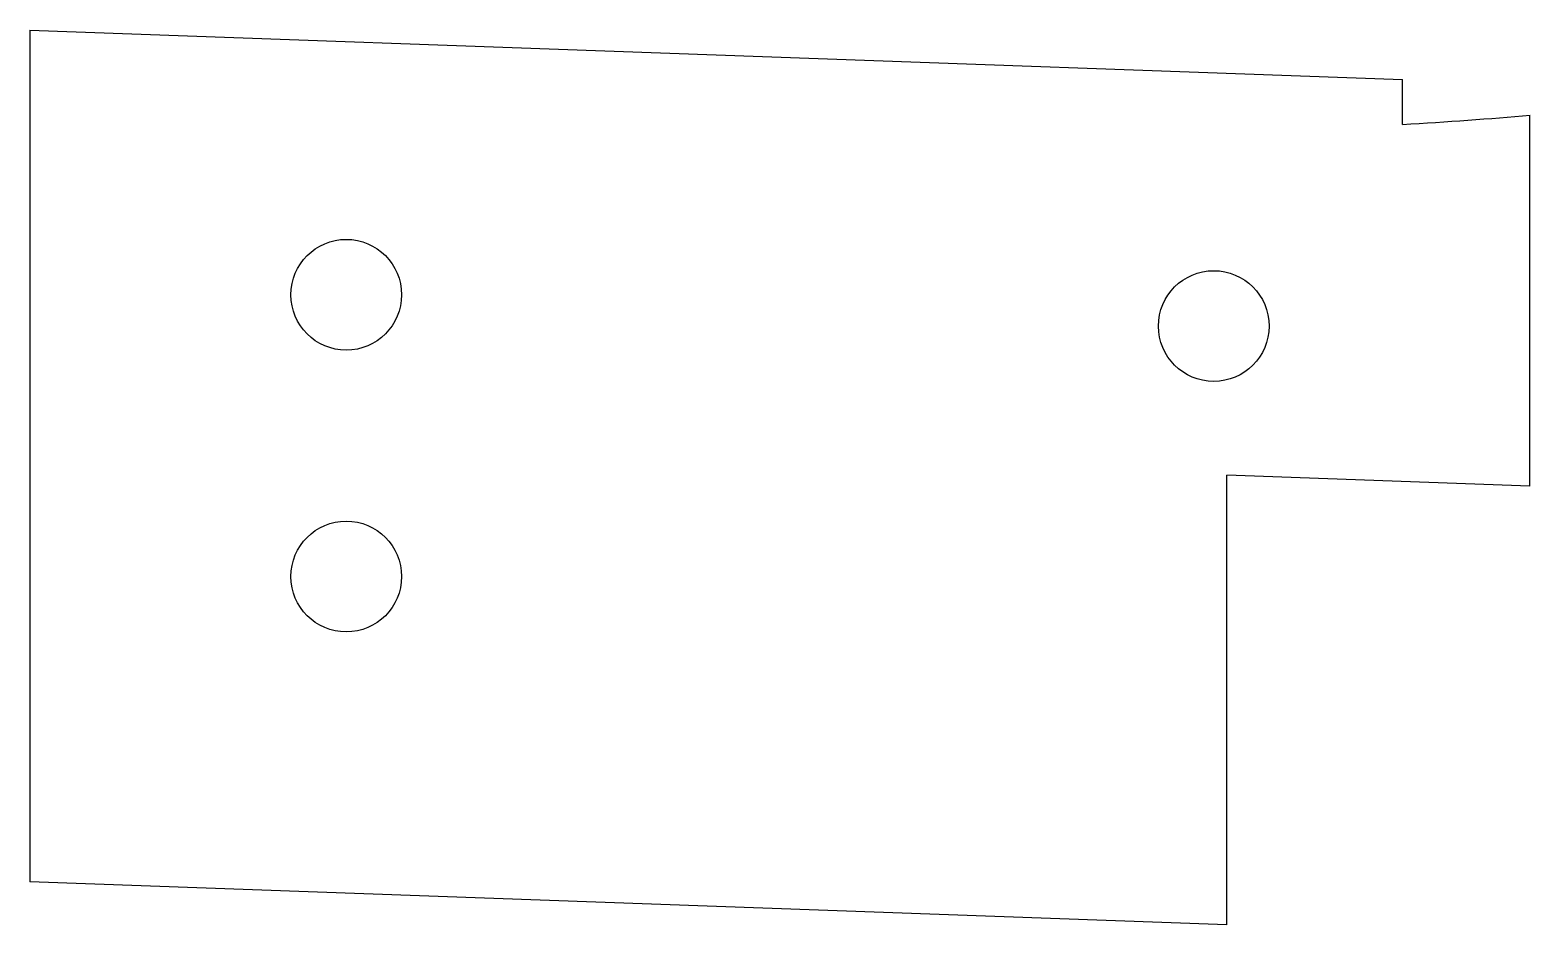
# Model space of a CAD drawing. Extents: x -66.8 to -19.3, y 0.3 to 28.6.
import ezdxf

# ---------------------------------------------------------------- set-up
doc = ezdxf.new("R2010")
doc.units = 0
doc.layers.add('VISIBLE', color=7, linetype='CONTINUOUS')

msp = doc.modelspace()

# ---------------------------------------------------------------- linework, layer by layer
at = {"layer": 'VISIBLE'}
for p, q in [((-66.754, 28.627), (-23.359, 27.063)), ((-66.754, 28.627), (-66.754, 1.71)), ((-23.359, 25.644), (-23.359, 27.063)), ((-19.323, 14.215), (-19.323, 25.941)), ((-28.91, 0.346), (-28.91, 14.561)), ((-19.323, 14.215), (-28.91, 14.561)), ((-28.91, 0.346), (-66.754, 1.71))]:
    msp.add_line(p, q, dxfattribs=at)
for centre in [(-56.754, 20.261), (-29.323, 19.272), (-56.754, 11.356)]:
    msp.add_circle(centre, 1.75, dxfattribs=at)
msp.add_ellipse((-31.999, 28.409), major_axis=(-22.302, 0), ratio=0.134518, start_param=1.96861, end_param=2.175364, dxfattribs=at)

doc.saveas('drawing.dxf')
